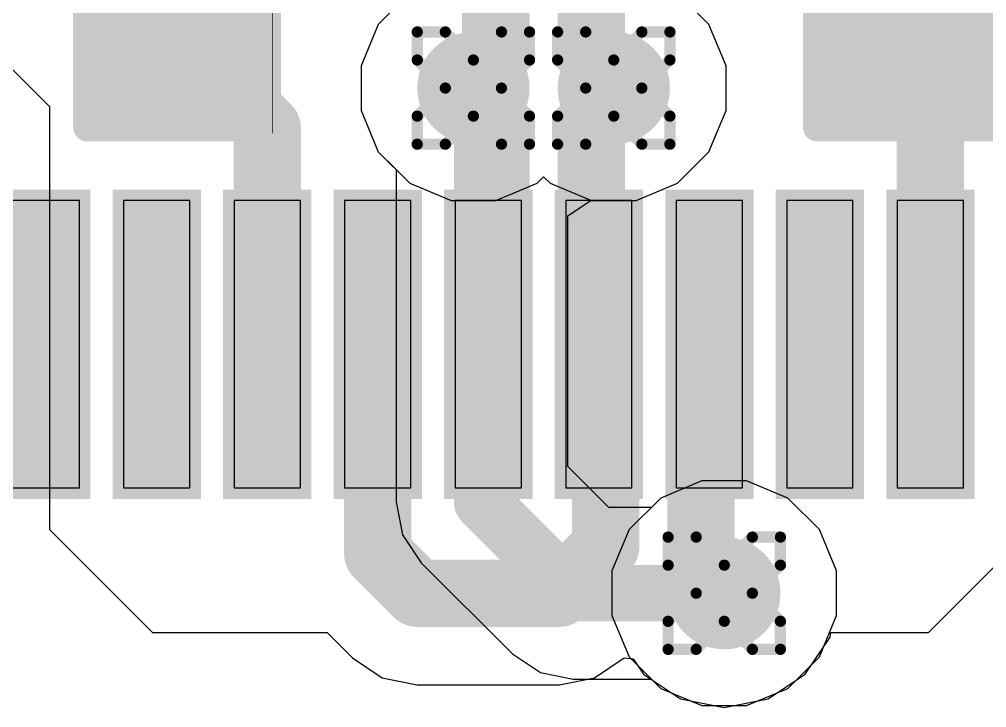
# Model space of a CAD drawing. Header units: inches. Extents: x -13 to 356, y -4 to 120.
# Drawn here: x 8.456 to 12.832, y 1.692 to 4.807 of the extents above; entities that cross this region are included whole.
import ezdxf

# ---------------------------------------------------------------- set-up
doc = ezdxf.new("R2010")
doc.units = ezdxf.units.IN
for name, color, linetype in [('Bottom Layer', 5, 'Continuous'), ('Drill Drawing', 1, 'Continuous'), ('GND', 16, 'Continuous'), ('POWER', 76, 'Continuous'), ('Top Layer', 1, 'Continuous'), ('Top Overlay', 2, 'Continuous'), ('Top Paste', 8, 'Continuous'), ('Top Solder', 216, 'Continuous'), ('Via Holes', 16, 'Continuous')]:
    doc.layers.add(name, color=color, linetype=linetype)

# ---------------------------------------------------------------- blocks, each defined once
blk = doc.blocks.new('KH_TYPE_C_16P_17')
at = {"layer": 'Top Layer'}
for points in [[(-2.4, 3.065), (-2.1, 3.065), (-2.1, 1.765), (-2.4, 1.765)], [(-1.9001, 3.065), (-1.6001, 3.065), (-1.6001, 1.765), (-1.9001, 1.765)], [(-1.4, 3.065), (-1.1, 3.065), (-1.1, 1.765), (-1.4, 1.765)], [(-0.9001, 3.065), (-0.6001, 3.065), (-0.6001, 1.765), (-0.9001, 1.765)], [(-0.4, 3.065), (-0.1, 3.065), (-0.1, 1.765), (-0.4, 1.765)], [(0.0999, 3.065), (0.3999, 3.065), (0.3999, 1.765), (0.0999, 1.765)], [(0.6, 3.065), (0.9, 3.065), (0.9, 1.765), (0.6, 1.765)], [(1.0996, 3.065), (1.3996, 3.065), (1.3996, 1.765), (1.0996, 1.765)], [(1.6, 3.065), (1.9, 3.065), (1.9, 1.765), (1.6, 1.765)]]:
    blk.add_hatch(color=1, dxfattribs=at).paths.add_polyline_path(points)
at = {"layer": 'Top Solder'}
for points in [[(-2.7499, 3.115), (-2.3499, 3.115), (-2.3499, 1.715), (-2.7499, 1.715)], [(-2.45, 3.115), (-2.05, 3.115), (-2.05, 1.715), (-2.45, 1.715)], [(-1.9501, 3.115), (-1.5501, 3.115), (-1.5501, 1.715), (-1.9501, 1.715)], [(-1.45, 3.115), (-1.05, 3.115), (-1.05, 1.715), (-1.45, 1.715)], [(-0.9501, 3.115), (-0.5501, 3.115), (-0.5501, 1.715), (-0.9501, 1.715)], [(-0.45, 3.115), (-0.05, 3.115), (-0.05, 1.715), (-0.45, 1.715)], [(0.0499, 3.115), (0.4499, 3.115), (0.4499, 1.715), (0.0499, 1.715)], [(0.55, 3.115), (0.95, 3.115), (0.95, 1.715), (0.55, 1.715)], [(1.0496, 3.115), (1.4496, 3.115), (1.4496, 1.715), (1.0496, 1.715)], [(1.55, 3.115), (1.95, 3.115), (1.95, 1.715), (1.55, 1.715)]]:
    blk.add_hatch(color=216, dxfattribs=at).paths.add_polyline_path(points)
at = {"layer": 'Top Paste'}
for p, q in [((-2.1, 3.0651), (-2.7, 3.0651)), ((-2.1, 1.7651), (-2.1, 3.0651)), ((-1.6001, 3.0651), (-1.9001, 3.0651)), ((-1.9001, 3.0651), (-1.9001, 1.765)), ((-1.6001, 1.765), (-1.6001, 3.0651)), ((-1.1, 3.0651), (-1.4, 3.0651)), ((-1.4, 3.0651), (-1.4, 1.7651)), ((-1.1, 1.7651), (-1.1, 3.0651)), ((-0.6001, 3.0651), (-0.9001, 3.0651)), ((-0.9001, 3.0651), (-0.9001, 1.7651)), ((-0.6001, 1.7651), (-0.6001, 3.0651)), ((-0.1, 3.0651), (-0.4, 3.0651)), ((-0.4, 3.0651), (-0.4, 1.7651)), ((-0.1, 1.7651), (-0.1, 3.0651)), ((0.3999, 3.0651), (0.0999, 3.0651)), ((0.0999, 3.0651), (0.0999, 1.7651)), ((0.3999, 1.7651), (0.3999, 3.0651)), ((0.9, 3.0651), (0.6, 3.0651)), ((0.6, 3.0651), (0.6, 1.7651)), ((0.9, 1.7651), (0.9, 3.0651)), ((1.3996, 3.0651), (1.0996, 3.0651)), ((1.0996, 3.0651), (1.0996, 1.765)), ((1.3996, 1.765), (1.3996, 3.0651)), ((1.9, 3.0651), (1.6, 3.0651)), ((1.6, 3.0651), (1.6, 1.7651)), ((1.9, 1.7651), (1.9, 3.0651)), ((-2.4, 1.7651), (-2.1, 1.7651)), ((-1.9001, 1.765), (-1.6001, 1.765)), ((-1.4, 1.7651), (-1.1, 1.7651)), ((-0.9001, 1.7651), (-0.6001, 1.7651)), ((-0.4, 1.7651), (-0.1, 1.7651)), ((0.0999, 1.7651), (0.3999, 1.7651)), ((0.6, 1.7651), (0.9, 1.7651)), ((1.0996, 1.765), (1.3996, 1.765)), ((1.6, 1.7651), (1.9, 1.7651))]:
    blk.add_line(p, q, dxfattribs=at)
blk = doc.blocks.new('R___0402_18')
at = {"layer": 'Top Layer'}
for points in [[(-0.6985, -0.3175), (-0.6985, 0.3175), (-0.2413, 0.3175), (-0.2413, -0.3175)], [(0.2413, -0.3175), (0.2413, 0.3175), (0.6985, 0.3175), (0.6985, -0.3175)]]:
    blk.add_hatch(color=1, dxfattribs=at).paths.add_polyline_path(points)
at = {"layer": 'Top Paste'}
for points in [[(-0.6985, -0.3175), (-0.6985, 0.3175), (-0.2413, 0.3175), (-0.2413, -0.3175)], [(0.2413, -0.3175), (0.2413, 0.3175), (0.6985, 0.3175), (0.6985, -0.3175)]]:
    blk.add_hatch(color=8, dxfattribs=at).paths.add_polyline_path(points)
at = {"layer": 'Top Solder'}
for points in [[(-0.7535, -0.3725), (-0.7535, 0.3725), (-0.1863, 0.3725), (-0.1863, -0.3725)], [(0.1863, -0.3725), (0.1863, 0.3725), (0.7535, 0.3725), (0.7535, -0.3725)]]:
    blk.add_hatch(color=216, dxfattribs=at).paths.add_polyline_path(points)
at = {"layer": 'Top Overlay'}
for points in [[(-0.7874, 0.4064, 0.127, 0.127, 0), (0.7874, 0.4064, 0.127, 0.127, 0)], [(-0.7874, 0.4064, 0.127, 0.127, 0), (-0.7874, -0.4064, 0.127, 0.127, 0)], [(0.7874, 0.4064, 0.127, 0.127, 0), (0.7874, -0.4064, 0.127, 0.127, 0)], [(-0.7874, -0.4064, 0.127, 0.127, 0), (0.7874, -0.4064, 0.127, 0.127, 0)], [(-0.8128, -0.4318, 0.00323, 0.00323, 0), (0.8128, -0.4318, 0.00323, 0.00323, 0)]]:
    blk.add_lwpolyline(points, format="xyseb", dxfattribs=at)
for points in [[(-0.8191, 0.4064, 0.0635, 0.0635, 1), (-0.7556, 0.4064, 0.0635, 0.0635, 1)], [(-0.8191, 0.4064, 0.0635, 0.0635, 1), (-0.7556, 0.4064, 0.0635, 0.0635, 1)], [(0.7556, 0.4064, 0.0635, 0.0635, 1), (0.8191, 0.4064, 0.0635, 0.0635, 1)], [(0.7556, 0.4064, 0.0635, 0.0635, 1), (0.8191, 0.4064, 0.0635, 0.0635, 1)], [(-0.8191, -0.4064, 0.0635, 0.0635, 1), (-0.7556, -0.4064, 0.0635, 0.0635, 1)], [(-0.8191, -0.4064, 0.0635, 0.0635, 1), (-0.7556, -0.4064, 0.0635, 0.0635, 1)], [(0.7556, -0.4064, 0.0635, 0.0635, 1), (0.8191, -0.4064, 0.0635, 0.0635, 1)], [(0.7556, -0.4064, 0.0635, 0.0635, 1), (0.8191, -0.4064, 0.0635, 0.0635, 1)], [(-0.8136, -0.4318, 0.00161, 0.00161, 1), (-0.812, -0.4318, 0.00161, 0.00161, 1)], [(0.812, -0.4318, 0.00161, 0.00161, 1), (0.8136, -0.4318, 0.00161, 0.00161, 1)]]:
    blk.add_lwpolyline(points, format="xyseb", close=True, dxfattribs=at)
blk = doc.blocks.new('R___0402_19')
at = {"layer": 'Top Layer'}
for points in [[(-0.6985, -0.3175), (-0.6985, 0.3175), (-0.2413, 0.3175), (-0.2413, -0.3175)], [(0.2413, -0.3175), (0.2413, 0.3175), (0.6985, 0.3175), (0.6985, -0.3175)]]:
    blk.add_hatch(color=1, dxfattribs=at).paths.add_polyline_path(points)
at = {"layer": 'Top Paste'}
for points in [[(-0.6985, -0.3175), (-0.6985, 0.3175), (-0.2413, 0.3175), (-0.2413, -0.3175)], [(0.2413, -0.3175), (0.2413, 0.3175), (0.6985, 0.3175), (0.6985, -0.3175)]]:
    blk.add_hatch(color=8, dxfattribs=at).paths.add_polyline_path(points)
at = {"layer": 'Top Solder'}
for points in [[(-0.7535, -0.3725), (-0.7535, 0.3725), (-0.1863, 0.3725), (-0.1863, -0.3725)], [(0.1863, -0.3725), (0.1863, 0.3725), (0.7535, 0.3725), (0.7535, -0.3725)]]:
    blk.add_hatch(color=216, dxfattribs=at).paths.add_polyline_path(points)
at = {"layer": 'Top Overlay'}
for points in [[(-0.7874, 0.4064, 0.127, 0.127, 0), (0.7874, 0.4064, 0.127, 0.127, 0)], [(-0.7874, 0.4064, 0.127, 0.127, 0), (-0.7874, -0.4064, 0.127, 0.127, 0)], [(0.7874, 0.4064, 0.127, 0.127, 0), (0.7874, -0.4064, 0.127, 0.127, 0)], [(-0.7874, -0.4064, 0.127, 0.127, 0), (0.7874, -0.4064, 0.127, 0.127, 0)], [(-0.8128, -0.4318, 0.00323, 0.00323, 0), (0.8128, -0.4318, 0.00323, 0.00323, 0)]]:
    blk.add_lwpolyline(points, format="xyseb", dxfattribs=at)
for points in [[(-0.8191, 0.4064, 0.0635, 0.0635, 1), (-0.7556, 0.4064, 0.0635, 0.0635, 1)], [(-0.8191, 0.4064, 0.0635, 0.0635, 1), (-0.7556, 0.4064, 0.0635, 0.0635, 1)], [(0.7556, 0.4064, 0.0635, 0.0635, 1), (0.8191, 0.4064, 0.0635, 0.0635, 1)], [(0.7556, 0.4064, 0.0635, 0.0635, 1), (0.8191, 0.4064, 0.0635, 0.0635, 1)], [(-0.8191, -0.4064, 0.0635, 0.0635, 1), (-0.7556, -0.4064, 0.0635, 0.0635, 1)], [(-0.8191, -0.4064, 0.0635, 0.0635, 1), (-0.7556, -0.4064, 0.0635, 0.0635, 1)], [(0.7556, -0.4064, 0.0635, 0.0635, 1), (0.8191, -0.4064, 0.0635, 0.0635, 1)], [(0.7556, -0.4064, 0.0635, 0.0635, 1), (0.8191, -0.4064, 0.0635, 0.0635, 1)], [(-0.8136, -0.4318, 0.00161, 0.00161, 1), (-0.812, -0.4318, 0.00161, 0.00161, 1)], [(0.812, -0.4318, 0.00161, 0.00161, 1), (0.8136, -0.4318, 0.00161, 0.00161, 1)]]:
    blk.add_lwpolyline(points, format="xyseb", close=True, dxfattribs=at)

msp = doc.modelspace()

# ---------------------------------------------------------------- hatches: boundary and pattern name
at = {"layer": 'Bottom Layer'}
h = msp.add_hatch(color=5, dxfattribs=at)
edge = h.paths.add_edge_path()
edge.add_arc((10.5102, 4.4958), 0.254, 0, 360)
h = msp.add_hatch(color=5, dxfattribs=at)
edge = h.paths.add_edge_path()
edge.add_arc((11.1452, 4.4958), 0.254, 0, 360)
h = msp.add_hatch(color=5, dxfattribs=at)
edge = h.paths.add_edge_path()
edge.add_arc((11.6452, 2.2098), 0.254, 0, 360)
at = {"layer": 'GND'}
h = msp.add_hatch(color=16, dxfattribs=at)
edge = h.paths.add_edge_path()
edge.add_arc((10.5102, 4.4958), 0.254, 0, 360)
h = msp.add_hatch(color=16, dxfattribs=at)
edge = h.paths.add_edge_path()
edge.add_arc((11.1452, 4.4958), 0.254, 0, 360)
h = msp.add_hatch(color=16, dxfattribs=at)
edge = h.paths.add_edge_path()
edge.add_arc((11.6452, 2.2098), 0.254, 0, 360)
at = {"layer": 'POWER'}
h = msp.add_hatch(color=76, dxfattribs=at)
edge = h.paths.add_edge_path()
edge.add_arc((10.5102, 4.4958), 0.254, 0, 360)
h = msp.add_hatch(color=76, dxfattribs=at)
edge = h.paths.add_edge_path()
edge.add_arc((11.1452, 4.4958), 0.254, 0, 360)
h = msp.add_hatch(color=76, dxfattribs=at)
edge = h.paths.add_edge_path()
edge.add_arc((11.6452, 2.2098), 0.254, 0, 360)
at = {"layer": 'Top Layer'}
h = msp.add_hatch(color=1, dxfattribs=at)
edge = h.paths.add_edge_path()
edge.add_arc((10.5102, 4.4958), 0.254, 0, 360)
h = msp.add_hatch(color=1, dxfattribs=at)
edge = h.paths.add_edge_path()
edge.add_arc((11.1452, 4.4958), 0.254, 0, 360)
h = msp.add_hatch(color=1, dxfattribs=at)
edge = h.paths.add_edge_path()
edge.add_arc((11.6452, 2.2098), 0.254, 0, 360)
at = {"layer": 'Via Holes'}
h = msp.add_hatch(color=7, dxfattribs=at)
edge = h.paths.add_edge_path()
edge.add_arc((10.5102, 4.4958), 0.127, 0, 360)
h = msp.add_hatch(color=7, dxfattribs=at)
edge = h.paths.add_edge_path()
edge.add_arc((11.1452, 4.4958), 0.127, 0, 360)
h = msp.add_hatch(color=7, dxfattribs=at)
edge = h.paths.add_edge_path()
edge.add_arc((11.6452, 2.2098), 0.127, 0, 360)

# ---------------------------------------------------------------- linework, layer by layer
at = {"layer": 'Bottom Layer'}
for p, q in [((10.2225, 4.9265), (10.0796, 4.7836)), ((11.5759, 4.7836), (11.433, 4.9265)), ((10.0796, 4.7836), (10.0022, 4.5968)), ((11.6532, 4.5968), (11.5759, 4.7836)), ((10.0022, 4.5968), (10.0022, 4.3948)), ((11.6532, 4.3948), (11.6532, 4.5968)), ((10.0022, 4.3948), (10.0796, 4.208)), ((11.5759, 4.208), (11.6532, 4.3948)), ((10.0796, 4.208), (10.1606, 4.127)), ((11.433, 4.0651), (11.5759, 4.208)), ((10.1606, 4.127), (10.1606, 2.6226)), ((11.2463, 3.9878), (11.433, 4.0651)), ((10.9376, 3.9177), (11.0432, 3.9882)), ((11.0432, 3.9882), (11.0442, 3.9878)), ((11.0442, 3.9878), (11.2463, 3.9878)), ((10.9376, 2.7835), (10.9376, 3.9177)), ((11.1228, 2.5983), (10.9376, 2.7835)), ((11.5442, 2.7178), (11.3575, 2.6405)), ((11.7463, 2.7178), (11.5442, 2.7178)), ((11.933, 2.6405), (11.7463, 2.7178)), ((11.3575, 2.6405), (11.3153, 2.5983)), ((12.0759, 2.4976), (11.933, 2.6405)), ((10.1606, 2.6226), (10.1902, 2.4739)), ((11.3153, 2.5983), (11.1228, 2.5983)), ((12.1532, 2.3108), (12.0759, 2.4976)), ((10.1902, 2.4739), (10.2744, 2.3479)), ((10.2744, 2.3479), (10.6872, 1.9351)), ((12.1532, 2.1088), (12.1532, 2.3108)), ((12.0759, 1.922), (12.1532, 2.1088)), ((10.6872, 1.9351), (10.8132, 1.8509)), ((11.933, 1.7791), (12.0759, 1.922)), ((10.8132, 1.8509), (10.9619, 1.8213)), ((10.9619, 1.8213), (11.3153, 1.8213)), ((11.3153, 1.8213), (11.3575, 1.7791)), ((11.3575, 1.7791), (11.5442, 1.7018)), ((11.7463, 1.7018), (11.933, 1.7791)), ((11.5442, 1.7018), (11.7463, 1.7018))]:
    msp.add_line(p, q, dxfattribs=at)
for points in [[(11.0436, 4.6524, 0.254, 0.254, 0), (11.0436, 7.4107, 0.254, 0.254, 0)], [(10.6118, 4.6524, 0.254, 0.254, 0), (10.6118, 7.2318, 0.254, 0.254, 0)], [(10.5102, 4.5508, 0.254, 0.254, 0), (10.6118, 4.6524, 0.254, 0.254, 0)], [(11.0436, 4.6524, 0.254, 0.254, 0), (11.1452, 4.5508, 0.254, 0.254, 0)], [(10.5102, 4.4958, 0.254, 0.254, 0), (10.5102, 4.5508, 0.254, 0.254, 0)], [(11.1452, 4.4958, 0.254, 0.254, 0), (11.1452, 4.5508, 0.254, 0.254, 0)], [(10.5102, 4.4958, 0.254, 0.254, 0), (10.5491, 4.4569, 0.254, 0.254, 0)], [(10.5491, 2.6226, 0.254, 0.254, 0), (10.5491, 4.4569, 0.254, 0.254, 0)], [(10.5491, 2.6226, 0.254, 0.254, 0), (10.9619, 2.2098, 0.254, 0.254, 0)], [(10.9619, 2.2098, 0.254, 0.254, 0), (11.6452, 2.2098, 0.254, 0.254, 0)]]:
    msp.add_lwpolyline(points, format="xyseb", dxfattribs=at)
for points in [[(10.5483, 4.6524, 0.127, 0.127, 1), (10.6753, 4.6524, 0.127, 0.127, 1)], [(10.5483, 4.6524, 0.127, 0.127, 1), (10.6753, 4.6524, 0.127, 0.127, 1)], [(10.9801, 4.6524, 0.127, 0.127, 1), (11.1071, 4.6524, 0.127, 0.127, 1)], [(10.9801, 4.6524, 0.127, 0.127, 1), (11.1071, 4.6524, 0.127, 0.127, 1)], [(10.4467, 4.5508, 0.127, 0.127, 1), (10.5737, 4.5508, 0.127, 0.127, 1)], [(10.4467, 4.5508, 0.127, 0.127, 1), (10.5737, 4.5508, 0.127, 0.127, 1)], [(11.0817, 4.5508, 0.127, 0.127, 1), (11.2087, 4.5508, 0.127, 0.127, 1)], [(11.0817, 4.5508, 0.127, 0.127, 1), (11.2087, 4.5508, 0.127, 0.127, 1)], [(10.4467, 4.4958, 0.127, 0.127, 1), (10.5737, 4.4958, 0.127, 0.127, 1)], [(10.4467, 4.4958, 0.127, 0.127, 1), (10.5737, 4.4958, 0.127, 0.127, 1)], [(11.0817, 4.4958, 0.127, 0.127, 1), (11.2087, 4.4958, 0.127, 0.127, 1)], [(10.4856, 4.4569, 0.127, 0.127, 1), (10.6126, 4.4569, 0.127, 0.127, 1)], [(10.4856, 4.4569, 0.127, 0.127, 1), (10.6126, 4.4569, 0.127, 0.127, 1)], [(10.4856, 2.6226, 0.127, 0.127, 1), (10.6126, 2.6226, 0.127, 0.127, 1)], [(10.4856, 2.6226, 0.127, 0.127, 1), (10.6126, 2.6226, 0.127, 0.127, 1)], [(10.8984, 2.2098, 0.127, 0.127, 1), (11.0254, 2.2098, 0.127, 0.127, 1)], [(10.8984, 2.2098, 0.127, 0.127, 1), (11.0254, 2.2098, 0.127, 0.127, 1)], [(11.5817, 2.2098, 0.127, 0.127, 1), (11.7087, 2.2098, 0.127, 0.127, 1)]]:
    msp.add_lwpolyline(points, format="xyseb", close=True, dxfattribs=at)
at = {"layer": 'Drill Drawing'}
for points in [[(10.2562, 4.6228, 0.0508, 0.0508, 0), (10.2562, 4.7498, 0.0508, 0.0508, 0)], [(10.2562, 4.7498, 0.0508, 0.0508, 0), (10.3832, 4.7498, 0.0508, 0.0508, 0)], [(10.3832, 4.7498, 0.0508, 0.0508, 0), (10.5102, 4.6228, 0.0508, 0.0508, 0)], [(10.5102, 4.6228, 0.0508, 0.0508, 0), (10.6372, 4.7498, 0.0508, 0.0508, 0)], [(10.6372, 4.7498, 0.0508, 0.0508, 0), (10.7642, 4.7498, 0.0508, 0.0508, 0)], [(10.7642, 4.6228, 0.0508, 0.0508, 0), (10.7642, 4.7498, 0.0508, 0.0508, 0)], [(10.8912, 4.6228, 0.0508, 0.0508, 0), (10.8912, 4.7498, 0.0508, 0.0508, 0)], [(10.8912, 4.7498, 0.0508, 0.0508, 0), (11.0182, 4.7498, 0.0508, 0.0508, 0)], [(11.0182, 4.7498, 0.0508, 0.0508, 0), (11.1452, 4.6228, 0.0508, 0.0508, 0)], [(11.1452, 4.6228, 0.0508, 0.0508, 0), (11.2722, 4.7498, 0.0508, 0.0508, 0)], [(11.2722, 4.7498, 0.0508, 0.0508, 0), (11.3992, 4.7498, 0.0508, 0.0508, 0)], [(11.3992, 4.6228, 0.0508, 0.0508, 0), (11.3992, 4.7498, 0.0508, 0.0508, 0)], [(10.2562, 4.6228, 0.0508, 0.0508, 0), (10.3832, 4.4958, 0.0508, 0.0508, 0)], [(10.6372, 4.4958, 0.0508, 0.0508, 0), (10.7642, 4.6228, 0.0508, 0.0508, 0)], [(10.8912, 4.6228, 0.0508, 0.0508, 0), (11.0182, 4.4958, 0.0508, 0.0508, 0)], [(11.2722, 4.4958, 0.0508, 0.0508, 0), (11.3992, 4.6228, 0.0508, 0.0508, 0)], [(10.2562, 4.3688, 0.0508, 0.0508, 0), (10.3832, 4.4958, 0.0508, 0.0508, 0)], [(10.6372, 4.4958, 0.0508, 0.0508, 0), (10.7642, 4.3688, 0.0508, 0.0508, 0)], [(10.8912, 4.3688, 0.0508, 0.0508, 0), (11.0182, 4.4958, 0.0508, 0.0508, 0)], [(11.2722, 4.4958, 0.0508, 0.0508, 0), (11.3992, 4.3688, 0.0508, 0.0508, 0)], [(10.2562, 4.2418, 0.0508, 0.0508, 0), (10.2562, 4.3688, 0.0508, 0.0508, 0)], [(10.3832, 4.2418, 0.0508, 0.0508, 0), (10.5102, 4.3688, 0.0508, 0.0508, 0)], [(10.5102, 4.3688, 0.0508, 0.0508, 0), (10.6372, 4.2418, 0.0508, 0.0508, 0)], [(10.7642, 4.2418, 0.0508, 0.0508, 0), (10.7642, 4.3688, 0.0508, 0.0508, 0)], [(10.8912, 4.2418, 0.0508, 0.0508, 0), (10.8912, 4.3688, 0.0508, 0.0508, 0)], [(11.0182, 4.2418, 0.0508, 0.0508, 0), (11.1452, 4.3688, 0.0508, 0.0508, 0)], [(11.1452, 4.3688, 0.0508, 0.0508, 0), (11.2722, 4.2418, 0.0508, 0.0508, 0)], [(11.3992, 4.2418, 0.0508, 0.0508, 0), (11.3992, 4.3688, 0.0508, 0.0508, 0)], [(10.2562, 4.2418, 0.0508, 0.0508, 0), (10.3832, 4.2418, 0.0508, 0.0508, 0)], [(10.6372, 4.2418, 0.0508, 0.0508, 0), (10.7642, 4.2418, 0.0508, 0.0508, 0)], [(10.8912, 4.2418, 0.0508, 0.0508, 0), (11.0182, 4.2418, 0.0508, 0.0508, 0)], [(11.2722, 4.2418, 0.0508, 0.0508, 0), (11.3992, 4.2418, 0.0508, 0.0508, 0)], [(11.3912, 2.3368, 0.0508, 0.0508, 0), (11.3912, 2.4638, 0.0508, 0.0508, 0)], [(11.3912, 2.4638, 0.0508, 0.0508, 0), (11.5182, 2.4638, 0.0508, 0.0508, 0)], [(11.5182, 2.4638, 0.0508, 0.0508, 0), (11.6452, 2.3368, 0.0508, 0.0508, 0)], [(11.6452, 2.3368, 0.0508, 0.0508, 0), (11.7722, 2.4638, 0.0508, 0.0508, 0)], [(11.7722, 2.4638, 0.0508, 0.0508, 0), (11.8992, 2.4638, 0.0508, 0.0508, 0)], [(11.8992, 2.3368, 0.0508, 0.0508, 0), (11.8992, 2.4638, 0.0508, 0.0508, 0)], [(11.3912, 2.3368, 0.0508, 0.0508, 0), (11.5182, 2.2098, 0.0508, 0.0508, 0)], [(11.7722, 2.2098, 0.0508, 0.0508, 0), (11.8992, 2.3368, 0.0508, 0.0508, 0)], [(11.3912, 2.0828, 0.0508, 0.0508, 0), (11.5182, 2.2098, 0.0508, 0.0508, 0)], [(11.7722, 2.2098, 0.0508, 0.0508, 0), (11.8992, 2.0828, 0.0508, 0.0508, 0)], [(11.3912, 1.9558, 0.0508, 0.0508, 0), (11.3912, 2.0828, 0.0508, 0.0508, 0)], [(11.5182, 1.9558, 0.0508, 0.0508, 0), (11.6452, 2.0828, 0.0508, 0.0508, 0)], [(11.6452, 2.0828, 0.0508, 0.0508, 0), (11.7722, 1.9558, 0.0508, 0.0508, 0)], [(11.8992, 1.9558, 0.0508, 0.0508, 0), (11.8992, 2.0828, 0.0508, 0.0508, 0)], [(11.3912, 1.9558, 0.0508, 0.0508, 0), (11.5182, 1.9558, 0.0508, 0.0508, 0)], [(11.7722, 1.9558, 0.0508, 0.0508, 0), (11.8992, 1.9558, 0.0508, 0.0508, 0)]]:
    msp.add_lwpolyline(points, format="xyseb", dxfattribs=at)
for points in [[(10.2435, 4.7498, 0.0254, 0.0254, 1), (10.2689, 4.7498, 0.0254, 0.0254, 1)], [(10.2435, 4.7498, 0.0254, 0.0254, 1), (10.2689, 4.7498, 0.0254, 0.0254, 1)], [(10.3705, 4.7498, 0.0254, 0.0254, 1), (10.3959, 4.7498, 0.0254, 0.0254, 1)], [(10.3705, 4.7498, 0.0254, 0.0254, 1), (10.3959, 4.7498, 0.0254, 0.0254, 1)], [(10.6245, 4.7498, 0.0254, 0.0254, 1), (10.6499, 4.7498, 0.0254, 0.0254, 1)], [(10.6245, 4.7498, 0.0254, 0.0254, 1), (10.6499, 4.7498, 0.0254, 0.0254, 1)], [(10.7515, 4.7498, 0.0254, 0.0254, 1), (10.7769, 4.7498, 0.0254, 0.0254, 1)], [(10.7515, 4.7498, 0.0254, 0.0254, 1), (10.7769, 4.7498, 0.0254, 0.0254, 1)], [(10.8785, 4.7498, 0.0254, 0.0254, 1), (10.9039, 4.7498, 0.0254, 0.0254, 1)], [(10.8785, 4.7498, 0.0254, 0.0254, 1), (10.9039, 4.7498, 0.0254, 0.0254, 1)], [(11.0055, 4.7498, 0.0254, 0.0254, 1), (11.0309, 4.7498, 0.0254, 0.0254, 1)], [(11.0055, 4.7498, 0.0254, 0.0254, 1), (11.0309, 4.7498, 0.0254, 0.0254, 1)], [(11.2595, 4.7498, 0.0254, 0.0254, 1), (11.2849, 4.7498, 0.0254, 0.0254, 1)], [(11.2595, 4.7498, 0.0254, 0.0254, 1), (11.2849, 4.7498, 0.0254, 0.0254, 1)], [(11.3865, 4.7498, 0.0254, 0.0254, 1), (11.4119, 4.7498, 0.0254, 0.0254, 1)], [(11.3865, 4.7498, 0.0254, 0.0254, 1), (11.4119, 4.7498, 0.0254, 0.0254, 1)], [(10.2435, 4.6228, 0.0254, 0.0254, 1), (10.2689, 4.6228, 0.0254, 0.0254, 1)], [(10.2435, 4.6228, 0.0254, 0.0254, 1), (10.2689, 4.6228, 0.0254, 0.0254, 1)], [(10.4975, 4.6228, 0.0254, 0.0254, 1), (10.5229, 4.6228, 0.0254, 0.0254, 1)], [(10.4975, 4.6228, 0.0254, 0.0254, 1), (10.5229, 4.6228, 0.0254, 0.0254, 1)], [(10.7515, 4.6228, 0.0254, 0.0254, 1), (10.7769, 4.6228, 0.0254, 0.0254, 1)], [(10.7515, 4.6228, 0.0254, 0.0254, 1), (10.7769, 4.6228, 0.0254, 0.0254, 1)], [(10.8785, 4.6228, 0.0254, 0.0254, 1), (10.9039, 4.6228, 0.0254, 0.0254, 1)], [(10.8785, 4.6228, 0.0254, 0.0254, 1), (10.9039, 4.6228, 0.0254, 0.0254, 1)], [(11.1325, 4.6228, 0.0254, 0.0254, 1), (11.1579, 4.6228, 0.0254, 0.0254, 1)], [(11.1325, 4.6228, 0.0254, 0.0254, 1), (11.1579, 4.6228, 0.0254, 0.0254, 1)], [(11.3865, 4.6228, 0.0254, 0.0254, 1), (11.4119, 4.6228, 0.0254, 0.0254, 1)], [(11.3865, 4.6228, 0.0254, 0.0254, 1), (11.4119, 4.6228, 0.0254, 0.0254, 1)], [(10.3705, 4.4958, 0.0254, 0.0254, 1), (10.3959, 4.4958, 0.0254, 0.0254, 1)], [(10.3705, 4.4958, 0.0254, 0.0254, 1), (10.3959, 4.4958, 0.0254, 0.0254, 1)], [(10.6245, 4.4958, 0.0254, 0.0254, 1), (10.6499, 4.4958, 0.0254, 0.0254, 1)], [(10.6245, 4.4958, 0.0254, 0.0254, 1), (10.6499, 4.4958, 0.0254, 0.0254, 1)], [(11.0055, 4.4958, 0.0254, 0.0254, 1), (11.0309, 4.4958, 0.0254, 0.0254, 1)], [(11.0055, 4.4958, 0.0254, 0.0254, 1), (11.0309, 4.4958, 0.0254, 0.0254, 1)], [(11.2595, 4.4958, 0.0254, 0.0254, 1), (11.2849, 4.4958, 0.0254, 0.0254, 1)], [(11.2595, 4.4958, 0.0254, 0.0254, 1), (11.2849, 4.4958, 0.0254, 0.0254, 1)], [(10.2435, 4.3688, 0.0254, 0.0254, 1), (10.2689, 4.3688, 0.0254, 0.0254, 1)], [(10.2435, 4.3688, 0.0254, 0.0254, 1), (10.2689, 4.3688, 0.0254, 0.0254, 1)], [(10.4975, 4.3688, 0.0254, 0.0254, 1), (10.5229, 4.3688, 0.0254, 0.0254, 1)], [(10.4975, 4.3688, 0.0254, 0.0254, 1), (10.5229, 4.3688, 0.0254, 0.0254, 1)], [(10.7515, 4.3688, 0.0254, 0.0254, 1), (10.7769, 4.3688, 0.0254, 0.0254, 1)], [(10.7515, 4.3688, 0.0254, 0.0254, 1), (10.7769, 4.3688, 0.0254, 0.0254, 1)], [(10.8785, 4.3688, 0.0254, 0.0254, 1), (10.9039, 4.3688, 0.0254, 0.0254, 1)], [(10.8785, 4.3688, 0.0254, 0.0254, 1), (10.9039, 4.3688, 0.0254, 0.0254, 1)], [(11.1325, 4.3688, 0.0254, 0.0254, 1), (11.1579, 4.3688, 0.0254, 0.0254, 1)], [(11.1325, 4.3688, 0.0254, 0.0254, 1), (11.1579, 4.3688, 0.0254, 0.0254, 1)], [(11.3865, 4.3688, 0.0254, 0.0254, 1), (11.4119, 4.3688, 0.0254, 0.0254, 1)], [(11.3865, 4.3688, 0.0254, 0.0254, 1), (11.4119, 4.3688, 0.0254, 0.0254, 1)], [(10.2435, 4.2418, 0.0254, 0.0254, 1), (10.2689, 4.2418, 0.0254, 0.0254, 1)], [(10.2435, 4.2418, 0.0254, 0.0254, 1), (10.2689, 4.2418, 0.0254, 0.0254, 1)], [(10.3705, 4.2418, 0.0254, 0.0254, 1), (10.3959, 4.2418, 0.0254, 0.0254, 1)], [(10.3705, 4.2418, 0.0254, 0.0254, 1), (10.3959, 4.2418, 0.0254, 0.0254, 1)], [(10.6245, 4.2418, 0.0254, 0.0254, 1), (10.6499, 4.2418, 0.0254, 0.0254, 1)], [(10.6245, 4.2418, 0.0254, 0.0254, 1), (10.6499, 4.2418, 0.0254, 0.0254, 1)], [(10.7515, 4.2418, 0.0254, 0.0254, 1), (10.7769, 4.2418, 0.0254, 0.0254, 1)], [(10.7515, 4.2418, 0.0254, 0.0254, 1), (10.7769, 4.2418, 0.0254, 0.0254, 1)], [(10.8785, 4.2418, 0.0254, 0.0254, 1), (10.9039, 4.2418, 0.0254, 0.0254, 1)], [(10.8785, 4.2418, 0.0254, 0.0254, 1), (10.9039, 4.2418, 0.0254, 0.0254, 1)], [(11.0055, 4.2418, 0.0254, 0.0254, 1), (11.0309, 4.2418, 0.0254, 0.0254, 1)], [(11.0055, 4.2418, 0.0254, 0.0254, 1), (11.0309, 4.2418, 0.0254, 0.0254, 1)], [(11.2595, 4.2418, 0.0254, 0.0254, 1), (11.2849, 4.2418, 0.0254, 0.0254, 1)], [(11.2595, 4.2418, 0.0254, 0.0254, 1), (11.2849, 4.2418, 0.0254, 0.0254, 1)], [(11.3865, 4.2418, 0.0254, 0.0254, 1), (11.4119, 4.2418, 0.0254, 0.0254, 1)], [(11.3865, 4.2418, 0.0254, 0.0254, 1), (11.4119, 4.2418, 0.0254, 0.0254, 1)], [(11.3785, 2.4638, 0.0254, 0.0254, 1), (11.4039, 2.4638, 0.0254, 0.0254, 1)], [(11.3785, 2.4638, 0.0254, 0.0254, 1), (11.4039, 2.4638, 0.0254, 0.0254, 1)], [(11.5055, 2.4638, 0.0254, 0.0254, 1), (11.5309, 2.4638, 0.0254, 0.0254, 1)], [(11.5055, 2.4638, 0.0254, 0.0254, 1), (11.5309, 2.4638, 0.0254, 0.0254, 1)], [(11.7595, 2.4638, 0.0254, 0.0254, 1), (11.7849, 2.4638, 0.0254, 0.0254, 1)], [(11.7595, 2.4638, 0.0254, 0.0254, 1), (11.7849, 2.4638, 0.0254, 0.0254, 1)], [(11.8865, 2.4638, 0.0254, 0.0254, 1), (11.9119, 2.4638, 0.0254, 0.0254, 1)], [(11.8865, 2.4638, 0.0254, 0.0254, 1), (11.9119, 2.4638, 0.0254, 0.0254, 1)], [(11.3785, 2.3368, 0.0254, 0.0254, 1), (11.4039, 2.3368, 0.0254, 0.0254, 1)], [(11.3785, 2.3368, 0.0254, 0.0254, 1), (11.4039, 2.3368, 0.0254, 0.0254, 1)], [(11.6325, 2.3368, 0.0254, 0.0254, 1), (11.6579, 2.3368, 0.0254, 0.0254, 1)], [(11.6325, 2.3368, 0.0254, 0.0254, 1), (11.6579, 2.3368, 0.0254, 0.0254, 1)], [(11.8865, 2.3368, 0.0254, 0.0254, 1), (11.9119, 2.3368, 0.0254, 0.0254, 1)], [(11.8865, 2.3368, 0.0254, 0.0254, 1), (11.9119, 2.3368, 0.0254, 0.0254, 1)], [(11.5055, 2.2098, 0.0254, 0.0254, 1), (11.5309, 2.2098, 0.0254, 0.0254, 1)], [(11.5055, 2.2098, 0.0254, 0.0254, 1), (11.5309, 2.2098, 0.0254, 0.0254, 1)], [(11.7595, 2.2098, 0.0254, 0.0254, 1), (11.7849, 2.2098, 0.0254, 0.0254, 1)], [(11.7595, 2.2098, 0.0254, 0.0254, 1), (11.7849, 2.2098, 0.0254, 0.0254, 1)], [(11.3785, 2.0828, 0.0254, 0.0254, 1), (11.4039, 2.0828, 0.0254, 0.0254, 1)], [(11.3785, 2.0828, 0.0254, 0.0254, 1), (11.4039, 2.0828, 0.0254, 0.0254, 1)], [(11.6325, 2.0828, 0.0254, 0.0254, 1), (11.6579, 2.0828, 0.0254, 0.0254, 1)], [(11.6325, 2.0828, 0.0254, 0.0254, 1), (11.6579, 2.0828, 0.0254, 0.0254, 1)], [(11.8865, 2.0828, 0.0254, 0.0254, 1), (11.9119, 2.0828, 0.0254, 0.0254, 1)], [(11.8865, 2.0828, 0.0254, 0.0254, 1), (11.9119, 2.0828, 0.0254, 0.0254, 1)], [(11.3785, 1.9558, 0.0254, 0.0254, 1), (11.4039, 1.9558, 0.0254, 0.0254, 1)], [(11.3785, 1.9558, 0.0254, 0.0254, 1), (11.4039, 1.9558, 0.0254, 0.0254, 1)], [(11.5055, 1.9558, 0.0254, 0.0254, 1), (11.5309, 1.9558, 0.0254, 0.0254, 1)], [(11.5055, 1.9558, 0.0254, 0.0254, 1), (11.5309, 1.9558, 0.0254, 0.0254, 1)], [(11.7595, 1.9558, 0.0254, 0.0254, 1), (11.7849, 1.9558, 0.0254, 0.0254, 1)], [(11.7595, 1.9558, 0.0254, 0.0254, 1), (11.7849, 1.9558, 0.0254, 0.0254, 1)], [(11.8865, 1.9558, 0.0254, 0.0254, 1), (11.9119, 1.9558, 0.0254, 0.0254, 1)], [(11.8865, 1.9558, 0.0254, 0.0254, 1), (11.9119, 1.9558, 0.0254, 0.0254, 1)]]:
    msp.add_lwpolyline(points, format="xyseb", close=True, dxfattribs=at)
at = {"layer": 'GND'}
for p, q in [((10.2225, 4.9265), (10.0796, 4.7836)), ((11.5759, 4.7836), (11.433, 4.9265)), ((10.0796, 4.7836), (10.0022, 4.5968)), ((11.6532, 4.5968), (11.5759, 4.7836)), ((10.0022, 4.5968), (10.0022, 4.3948)), ((11.6532, 4.3948), (11.6532, 4.5968)), ((10.0022, 4.3948), (10.0796, 4.208)), ((11.5759, 4.208), (11.6532, 4.3948)), ((10.0796, 4.208), (10.2225, 4.0651)), ((11.433, 4.0651), (11.5759, 4.208)), ((10.798, 4.0651), (10.8277, 4.0949)), ((10.8277, 4.0949), (10.8575, 4.0651)), ((10.2225, 4.0651), (10.4092, 3.9878)), ((10.6113, 3.9878), (10.798, 4.0651)), ((10.8575, 4.0651), (11.0442, 3.9878)), ((11.2463, 3.9878), (11.433, 4.0651)), ((10.4092, 3.9878), (10.6113, 3.9878)), ((11.0442, 3.9878), (11.2463, 3.9878)), ((11.5442, 2.7178), (11.3575, 2.6405)), ((11.7463, 2.7178), (11.5442, 2.7178)), ((11.933, 2.6405), (11.7463, 2.7178)), ((11.3575, 2.6405), (11.2146, 2.4976)), ((12.0759, 2.4976), (11.933, 2.6405)), ((11.2146, 2.4976), (11.1372, 2.3108)), ((12.1532, 2.3108), (12.0759, 2.4976)), ((11.1372, 2.3108), (11.1372, 2.1088)), ((12.1532, 2.1088), (12.1532, 2.3108)), ((11.1372, 2.1088), (11.2146, 1.922)), ((12.0759, 1.922), (12.1532, 2.1088)), ((11.2146, 1.922), (11.3575, 1.7791)), ((11.933, 1.7791), (12.0759, 1.922)), ((11.3575, 1.7791), (11.5442, 1.7018)), ((11.7463, 1.7018), (11.933, 1.7791)), ((11.5442, 1.7018), (11.7463, 1.7018))]:
    msp.add_line(p, q, dxfattribs=at)
at = {"layer": 'POWER'}
for p, q in [((10.2225, 4.9265), (10.0796, 4.7836)), ((11.5759, 4.7836), (11.433, 4.9265)), ((10.0796, 4.7836), (10.0022, 4.5968)), ((11.6532, 4.5968), (11.5759, 4.7836)), ((10.0022, 4.5968), (10.0022, 4.3948)), ((11.6532, 4.3948), (11.6532, 4.5968)), ((10.0022, 4.3948), (10.0796, 4.208)), ((11.5759, 4.208), (11.6532, 4.3948)), ((10.0796, 4.208), (10.2225, 4.0651)), ((11.433, 4.0651), (11.5759, 4.208)), ((10.798, 4.0651), (10.8277, 4.0949)), ((10.8277, 4.0949), (10.8575, 4.0651)), ((10.2225, 4.0651), (10.4092, 3.9878)), ((10.6113, 3.9878), (10.798, 4.0651)), ((10.8575, 4.0651), (11.0442, 3.9878)), ((11.2463, 3.9878), (11.433, 4.0651)), ((10.4092, 3.9878), (10.6113, 3.9878)), ((11.0442, 3.9878), (11.2463, 3.9878)), ((11.5442, 2.7178), (11.3575, 2.6405)), ((11.7463, 2.7178), (11.5442, 2.7178)), ((11.933, 2.6405), (11.7463, 2.7178)), ((11.3575, 2.6405), (11.2146, 2.4976)), ((12.0759, 2.4976), (11.933, 2.6405)), ((11.2146, 2.4976), (11.1372, 2.3108)), ((12.1532, 2.3108), (12.0759, 2.4976)), ((11.1372, 2.3108), (11.1372, 2.1088)), ((12.1532, 2.1088), (12.1532, 2.3108)), ((11.1372, 2.1088), (11.2146, 1.922)), ((12.0759, 1.922), (12.1532, 2.1088)), ((11.2146, 1.922), (11.3575, 1.7791)), ((11.933, 1.7791), (12.0759, 1.922)), ((11.3575, 1.7791), (11.5442, 1.7018)), ((11.7463, 1.7018), (11.933, 1.7791)), ((11.5442, 1.7018), (11.7463, 1.7018))]:
    msp.add_line(p, q, dxfattribs=at)
at = {"layer": 'Top Layer'}
for p, q in [((8.304, 4.7008), (8.5921, 4.4127)), ((8.5921, 4.4127), (8.5921, 2.4982)), ((8.5921, 2.4982), (9.0583, 2.032)), ((12.5686, 2.032), (12.9692, 2.4325)), ((9.0583, 2.032), (9.848, 2.032)), ((9.848, 2.032), (9.9632, 1.9168)), ((12.1238, 2.0116), (12.1278, 2.032)), ((12.1278, 2.032), (12.5686, 2.032)), ((12.0115, 1.8436), (12.1238, 2.0116)), ((9.9632, 1.9168), (10.0976, 1.827)), ((11.0577, 1.827), (11.1921, 1.9168)), ((11.1921, 1.9168), (11.2327, 1.9128)), ((11.2327, 1.9128), (11.279, 1.8436)), ((11.279, 1.8436), (11.447, 1.7313)), ((11.8434, 1.7313), (12.0115, 1.8436)), ((10.0976, 1.827), (10.2562, 1.7954)), ((10.2562, 1.7954), (10.8991, 1.7954)), ((10.8991, 1.7954), (11.0577, 1.827)), ((11.447, 1.7313), (11.6452, 1.6919)), ((11.6452, 1.6919), (11.8434, 1.7313))]:
    msp.add_line(p, q, dxfattribs=at)
for points in [[(11.0436, 4.6524, 0.3048, 0.3048, 0), (11.0436, 5.1032, 0.3048, 0.3048, 0)], [(10.6118, 4.6524, 0.3048, 0.3048, 0), (10.6118, 5.0886, 0.3048, 0.3048, 0)], [(9.1694, 4.6355, 0.3048, 0.3048, 0), (9.2583, 4.6355, 0.3048, 0.3048, 0)], [(9.2583, 4.6355, 0.3048, 0.3048, 0), (9.3853, 4.5085, 0.3048, 0.3048, 0)], [(10.5102, 4.5508, 0.3048, 0.3048, 0), (10.6118, 4.6524, 0.3048, 0.3048, 0)], [(11.0436, 4.6524, 0.3048, 0.3048, 0), (11.1452, 4.5508, 0.3048, 0.3048, 0)], [(12.4333, 4.6101, 0.3048, 0.3048, 0), (12.5778, 4.4656, 0.3048, 0.3048, 0)], [(10.5102, 4.4958, 0.3048, 0.3048, 0), (10.5102, 4.5508, 0.3048, 0.3048, 0)], [(11.1452, 4.4958, 0.3048, 0.3048, 0), (11.1452, 4.5508, 0.3048, 0.3048, 0)], [(9.3853, 4.5063, 0.3048, 0.3048, 0), (9.3853, 4.5085, 0.3048, 0.3048, 0)], [(9.3853, 4.5063, 0.3048, 0.3048, 0), (9.5778, 4.3138, 0.3048, 0.3048, 0)], [(10.5102, 4.4408, 0.3048, 0.3048, 0), (10.5102, 4.4958, 0.3048, 0.3048, 0)], [(11.1452, 4.4408, 0.3048, 0.3048, 0), (11.1452, 4.4958, 0.3048, 0.3048, 0)], [(12.5778, 3.3365, 0.3048, 0.3048, 0), (12.5778, 4.4656, 0.3048, 0.3048, 0)], [(10.5102, 4.4408, 0.3048, 0.3048, 0), (10.6118, 4.3392, 0.3048, 0.3048, 0)], [(11.0436, 4.3392, 0.3048, 0.3048, 0), (11.1452, 4.4408, 0.3048, 0.3048, 0)], [(9.5778, 3.3365, 0.3048, 0.3048, 0), (9.5778, 4.3138, 0.3048, 0.3048, 0)], [(10.6118, 3.8658, 0.3048, 0.3048, 0), (10.6118, 4.3392, 0.3048, 0.3048, 0)], [(11.0436, 3.8658, 0.3048, 0.3048, 0), (11.0436, 4.3392, 0.3048, 0.3048, 0)], [(10.5778, 3.8317, 0.3048, 0.3048, 0), (10.6118, 3.8658, 0.3048, 0.3048, 0)], [(10.5778, 3.3365, 0.3048, 0.3048, 0), (10.5778, 3.8317, 0.3048, 0.3048, 0)], [(11.0436, 3.8658, 0.3048, 0.3048, 0), (11.1084, 3.801, 0.3048, 0.3048, 0)], [(11.1084, 2.4191, 0.3048, 0.3048, 0), (11.1084, 3.801, 0.3048, 0.3048, 0)], [(10.0777, 2.3884, 0.3048, 0.3048, 0), (10.0777, 3.3365, 0.3048, 0.3048, 0)], [(11.5778, 2.8413, 0.3048, 0.3048, 0), (11.5778, 3.3365, 0.3048, 0.3048, 0)], [(11.5402, 2.8037, 0.3048, 0.3048, 0), (11.5778, 2.8413, 0.3048, 0.3048, 0)], [(11.5402, 2.3699, 0.3048, 0.3048, 0), (11.5402, 2.8037, 0.3048, 0.3048, 0)], [(10.0777, 2.3884, 0.3048, 0.3048, 0), (10.2562, 2.2098, 0.3048, 0.3048, 0)], [(10.8991, 2.2098, 0.3048, 0.3048, 0), (11.1084, 2.4191, 0.3048, 0.3048, 0)], [(11.5402, 2.3699, 0.3048, 0.3048, 0), (11.6452, 2.2648, 0.3048, 0.3048, 0)], [(11.6452, 2.2098, 0.3048, 0.3048, 0), (11.6452, 2.2648, 0.3048, 0.3048, 0)], [(10.2562, 2.2098, 0.3048, 0.3048, 0), (10.8991, 2.2098, 0.3048, 0.3048, 0)]]:
    msp.add_lwpolyline(points, format="xyseb", dxfattribs=at)
for points in [[(9.0932, 4.6355, 0.1524, 0.1524, 1), (9.2456, 4.6355, 0.1524, 0.1524, 1)], [(9.1821, 4.6355, 0.1524, 0.1524, 1), (9.3345, 4.6355, 0.1524, 0.1524, 1)], [(9.1821, 4.6355, 0.1524, 0.1524, 1), (9.3345, 4.6355, 0.1524, 0.1524, 1)], [(10.5356, 4.6524, 0.1524, 0.1524, 1), (10.688, 4.6524, 0.1524, 0.1524, 1)], [(10.5356, 4.6524, 0.1524, 0.1524, 1), (10.688, 4.6524, 0.1524, 0.1524, 1)], [(10.9674, 4.6524, 0.1524, 0.1524, 1), (11.1198, 4.6524, 0.1524, 0.1524, 1)], [(10.9674, 4.6524, 0.1524, 0.1524, 1), (11.1198, 4.6524, 0.1524, 0.1524, 1)], [(12.3571, 4.6101, 0.1524, 0.1524, 1), (12.5095, 4.6101, 0.1524, 0.1524, 1)], [(10.434, 4.5508, 0.1524, 0.1524, 1), (10.5864, 4.5508, 0.1524, 0.1524, 1)], [(10.434, 4.5508, 0.1524, 0.1524, 1), (10.5864, 4.5508, 0.1524, 0.1524, 1)], [(11.069, 4.5508, 0.1524, 0.1524, 1), (11.2214, 4.5508, 0.1524, 0.1524, 1)], [(11.069, 4.5508, 0.1524, 0.1524, 1), (11.2214, 4.5508, 0.1524, 0.1524, 1)], [(9.3091, 4.5085, 0.1524, 0.1524, 1), (9.4615, 4.5085, 0.1524, 0.1524, 1)], [(9.3091, 4.5085, 0.1524, 0.1524, 1), (9.4615, 4.5085, 0.1524, 0.1524, 1)], [(9.3091, 4.5063, 0.1524, 0.1524, 1), (9.4615, 4.5063, 0.1524, 0.1524, 1)], [(9.3091, 4.5063, 0.1524, 0.1524, 1), (9.4615, 4.5063, 0.1524, 0.1524, 1)], [(10.434, 4.4958, 0.1524, 0.1524, 1), (10.5864, 4.4958, 0.1524, 0.1524, 1)], [(10.434, 4.4958, 0.1524, 0.1524, 1), (10.5864, 4.4958, 0.1524, 0.1524, 1)], [(11.069, 4.4958, 0.1524, 0.1524, 1), (11.2214, 4.4958, 0.1524, 0.1524, 1)], [(11.069, 4.4958, 0.1524, 0.1524, 1), (11.2214, 4.4958, 0.1524, 0.1524, 1)], [(12.5016, 4.4656, 0.1524, 0.1524, 1), (12.654, 4.4656, 0.1524, 0.1524, 1)], [(12.5016, 4.4656, 0.1524, 0.1524, 1), (12.654, 4.4656, 0.1524, 0.1524, 1)], [(10.434, 4.4408, 0.1524, 0.1524, 1), (10.5864, 4.4408, 0.1524, 0.1524, 1)], [(10.434, 4.4408, 0.1524, 0.1524, 1), (10.5864, 4.4408, 0.1524, 0.1524, 1)], [(11.069, 4.4408, 0.1524, 0.1524, 1), (11.2214, 4.4408, 0.1524, 0.1524, 1)], [(11.069, 4.4408, 0.1524, 0.1524, 1), (11.2214, 4.4408, 0.1524, 0.1524, 1)], [(9.5016, 4.3138, 0.1524, 0.1524, 1), (9.654, 4.3138, 0.1524, 0.1524, 1)], [(9.5016, 4.3138, 0.1524, 0.1524, 1), (9.654, 4.3138, 0.1524, 0.1524, 1)], [(10.5356, 4.3392, 0.1524, 0.1524, 1), (10.688, 4.3392, 0.1524, 0.1524, 1)], [(10.5356, 4.3392, 0.1524, 0.1524, 1), (10.688, 4.3392, 0.1524, 0.1524, 1)], [(10.9674, 4.3392, 0.1524, 0.1524, 1), (11.1198, 4.3392, 0.1524, 0.1524, 1)], [(10.9674, 4.3392, 0.1524, 0.1524, 1), (11.1198, 4.3392, 0.1524, 0.1524, 1)], [(10.5016, 3.8317, 0.1524, 0.1524, 1), (10.654, 3.8317, 0.1524, 0.1524, 1)], [(10.5016, 3.8317, 0.1524, 0.1524, 1), (10.654, 3.8317, 0.1524, 0.1524, 1)], [(10.5356, 3.8658, 0.1524, 0.1524, 1), (10.688, 3.8658, 0.1524, 0.1524, 1)], [(10.5356, 3.8658, 0.1524, 0.1524, 1), (10.688, 3.8658, 0.1524, 0.1524, 1)], [(10.9674, 3.8658, 0.1524, 0.1524, 1), (11.1198, 3.8658, 0.1524, 0.1524, 1)], [(10.9674, 3.8658, 0.1524, 0.1524, 1), (11.1198, 3.8658, 0.1524, 0.1524, 1)], [(11.0322, 3.801, 0.1524, 0.1524, 1), (11.1846, 3.801, 0.1524, 0.1524, 1)], [(11.0322, 3.801, 0.1524, 0.1524, 1), (11.1846, 3.801, 0.1524, 0.1524, 1)], [(9.5016, 3.3365, 0.1524, 0.1524, 1), (9.654, 3.3365, 0.1524, 0.1524, 1)], [(10.0015, 3.3365, 0.1524, 0.1524, 1), (10.1539, 3.3365, 0.1524, 0.1524, 1)], [(10.5016, 3.3365, 0.1524, 0.1524, 1), (10.654, 3.3365, 0.1524, 0.1524, 1)], [(11.5016, 3.3365, 0.1524, 0.1524, 1), (11.654, 3.3365, 0.1524, 0.1524, 1)], [(12.5016, 3.3365, 0.1524, 0.1524, 1), (12.654, 3.3365, 0.1524, 0.1524, 1)], [(11.5016, 2.8413, 0.1524, 0.1524, 1), (11.654, 2.8413, 0.1524, 0.1524, 1)], [(11.5016, 2.8413, 0.1524, 0.1524, 1), (11.654, 2.8413, 0.1524, 0.1524, 1)], [(11.464, 2.8037, 0.1524, 0.1524, 1), (11.6164, 2.8037, 0.1524, 0.1524, 1)], [(11.464, 2.8037, 0.1524, 0.1524, 1), (11.6164, 2.8037, 0.1524, 0.1524, 1)], [(10.0015, 2.3884, 0.1524, 0.1524, 1), (10.1539, 2.3884, 0.1524, 0.1524, 1)], [(10.0015, 2.3884, 0.1524, 0.1524, 1), (10.1539, 2.3884, 0.1524, 0.1524, 1)], [(11.0322, 2.4191, 0.1524, 0.1524, 1), (11.1846, 2.4191, 0.1524, 0.1524, 1)], [(11.0322, 2.4191, 0.1524, 0.1524, 1), (11.1846, 2.4191, 0.1524, 0.1524, 1)], [(11.464, 2.3699, 0.1524, 0.1524, 1), (11.6164, 2.3699, 0.1524, 0.1524, 1)], [(11.464, 2.3699, 0.1524, 0.1524, 1), (11.6164, 2.3699, 0.1524, 0.1524, 1)], [(11.569, 2.2648, 0.1524, 0.1524, 1), (11.7214, 2.2648, 0.1524, 0.1524, 1)], [(11.569, 2.2648, 0.1524, 0.1524, 1), (11.7214, 2.2648, 0.1524, 0.1524, 1)], [(10.18, 2.2098, 0.1524, 0.1524, 1), (10.3324, 2.2098, 0.1524, 0.1524, 1)], [(10.18, 2.2098, 0.1524, 0.1524, 1), (10.3324, 2.2098, 0.1524, 0.1524, 1)], [(10.8229, 2.2098, 0.1524, 0.1524, 1), (10.9753, 2.2098, 0.1524, 0.1524, 1)], [(10.8229, 2.2098, 0.1524, 0.1524, 1), (10.9753, 2.2098, 0.1524, 0.1524, 1)], [(11.569, 2.2098, 0.1524, 0.1524, 1), (11.7214, 2.2098, 0.1524, 0.1524, 1)]]:
    msp.add_lwpolyline(points, format="xyseb", close=True, dxfattribs=at)

# ---------------------------------------------------------------- block references
at = {"rotation": 90}
for name, p in [('R___0402_19', (9.1694, 5.1054)), ('R___0402_18', (12.4714, 5.1054))]:
    msp.add_blockref(name, p, dxfattribs=at)
msp.add_blockref('KH_TYPE_C_16P_17', (10.8278, 0.9215))

doc.saveas('drawing.dxf')
